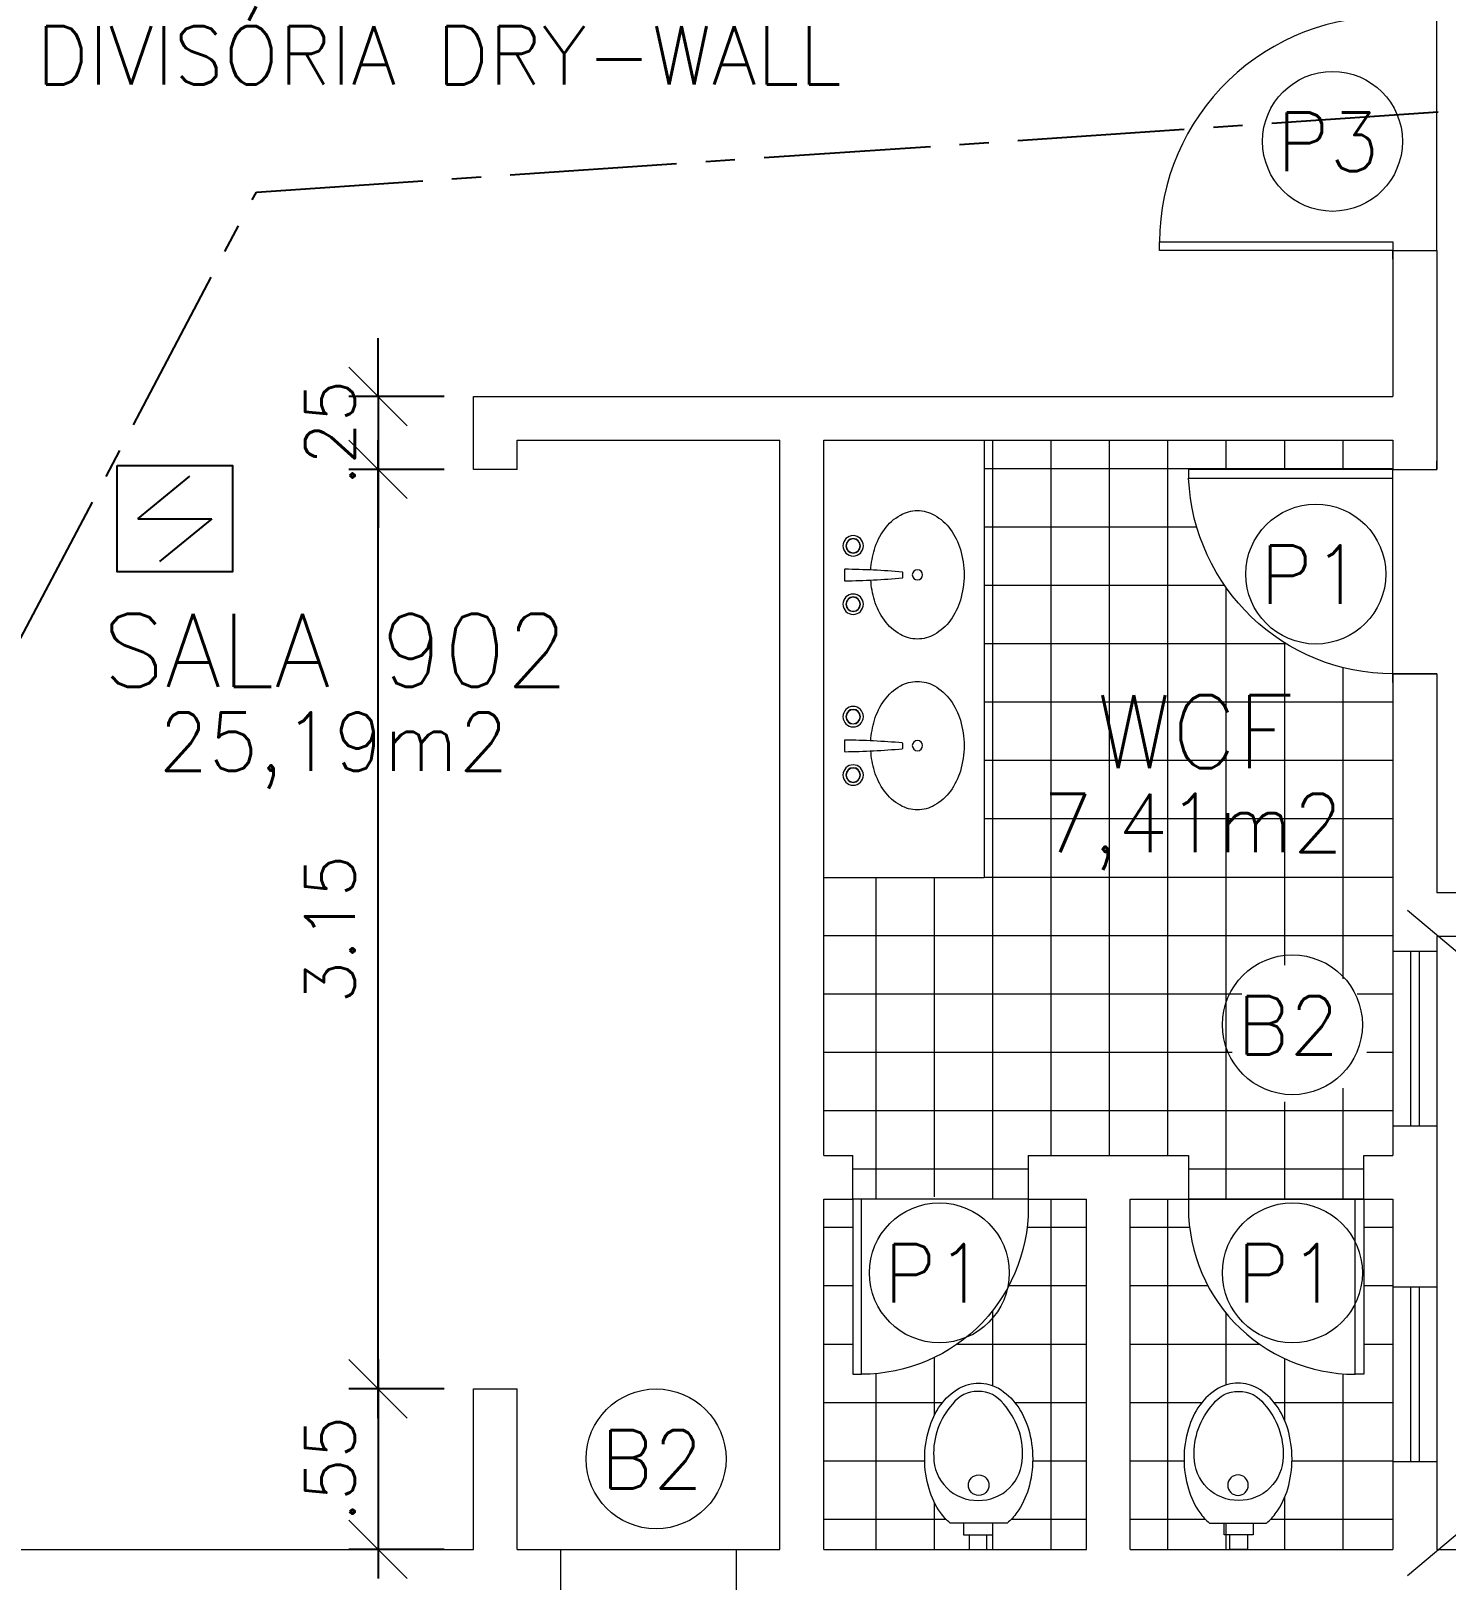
# Model space of a CAD drawing. Header units: millimetres. Extents: x 521 to 1055, y 261 to 520.
# Drawn here: x 702.81 to 707.66, y 374.39 to 379.7 of the extents above; entities that cross this region are included whole.
import ezdxf
from ezdxf.enums import TextEntityAlignment as Align

# ---------------------------------------------------------------- set-up
doc = ezdxf.new("R2010")
doc.units = ezdxf.units.MM
for name, pattern in [('CENTER2', [28.575000000000003, 19.05, -3.175, 3.175, -3.175]), ('CONTINU', [0]), ('DASHDOT', [1, 0.5, -0.25, 0, -0.25])]:
    doc.linetypes.add(name, pattern=pattern)
doc.layers.add('0.1', color=8, linetype='Continuous', lineweight=13)
doc.layers.add('ppci', color=8, linetype='Continuous')
doc.styles.add('ROMANS', font='romans')
doc.styles.get("Standard").update_dxf_attribs({"font": 'romans.shx'})
doc.dimstyles.new('Fares Eng - 50', dxfattribs={"dimscale": 2, "dimtxt": 0.085, "dimasz": 0.1, "dimexe": 0.05, "dimexo": 0.05, "dimgap": 0.04, "dimtad": 1, "dimzin": 4, "dimdsep": 46, "dimtxsty": 'ROMANS', "dimblk1": 'OBLIQUE', "dimblk2": 'OBLIQUE', "dimsah": 1, "dimcen": 0.05, "dimdle": 0.05, "dimclrd": 8, "dimclre": 8, "dimclrt": 8, "dimaunit": 1, "dimadec": 0, "dimazin": 0, "dimtfac": 1, "dimtix": 1, "dimtmove": 2, "dimatfit": 0, "dimldrblk": 'OPEN90', "dimfxl": 1, "dimtolj": 1, "dimtzin": 0, "dimarcsym": 0})
pattern_1 = [(0, (-167.2946406652305, 0), (0, 0.2), []), (90, (-167.2946406652305, 0), (-0.2, 1.224606353822377e-17), [])]

# ---------------------------------------------------------------- blocks, each defined once
blk = doc.blocks.new('Cuba')
blk.add_lwpolyline([(0.0007964035890972809, 0.05000000000001137), (-0.007366352336667308, 0.0499999999999925, -0.3896877516864198), (-0.009359223717736526, 0.05183128823838757, -0.01723366479288366), (-0.01917277886242666, 0.247968944425077, -0.4187690770508936), (-0.01717301998914593, 0.25), (0.0007964035890972809, 0.25), (0.01876582716733935, 0.25, -0.4187690770508931), (0.02076558604062009, 0.247968944425077, -0.01723366479288366), (0.01095203089593292, 0.05183128823840271, -0.3896877516864196), (0.008959159514862449, 0.0499999999999925)], format="xyb", close=True)
blk.add_lwpolyline([(-0.01642655458466891, 0.1595521582631534, 0.05959206038068896), (-0.08696014067280601, 0.1471861917011097, 0.08424761497446774), (-0.1555634918610417, 0.1131370849898587, 0.1064685849763624), (-0.2045356555467384, 0.05839934548953352, 0.1301586401875859), (-0.2200000000000006, 0, 0.1301586401875893), (-0.2045356555467384, -0.05839934548953352, 0.1064685849763587), (-0.1555634918610417, -0.1131370849898303, 0.08424761497446792), (-0.08696014067280829, -0.1471861917010813, 0.07328068524213961), (0, -0.1599999999999966, 0.0732806852421363), (0.08696014067280601, -0.1471861917010813, 0.0842476149744677), (0.15556349186104, -0.1131370849898303, 0.1064685849763671), (0.2045356555467367, -0.05839934548950509, 0.1301586401875963), (0.2199999999999989, 0, 0.1301586401875876), (0.2045356555467367, 0.05839934548953352, 0.1064685849763547), (0.15556349186104, 0.1131370849898587, 0.08424761497446004), (0.08696014067280829, 0.1471861917011097, 0.05826802056709933), (0.01801512440569979, 0.1594612693903912, 0.07328068524213464)], format="xyb")
for centre, radius in [((-0.09920359641090386, 0.2199999999999989), 0.035), ((0.1007964035890973, 0.2199999999999989), 0.035), ((0, 0), 0.0175)]:
    blk.add_circle(centre, radius)
at = {"color": 8}
for centre, radius in [((-0.09920359641090386, 0.2199999999999989), 0.025), ((-0.09920359641090386, 0.2199999999999989), 0.024), ((0.1007964035890973, 0.2199999999999989), 0.025), ((0.1007964035890973, 0.2199999999999989), 0.024)]:
    blk.add_circle(centre, radius, dxfattribs=at)
blk = doc.blocks.new('P60')
at = {"color": 252}
blk.add_lwpolyline([(-0.6000000000000227, 0.05960000000008298), (0, 0.05960000000008298), (0, 0.03000000000000114), (-0.6000000000000227, 0.03000000000000114)], close=True, dxfattribs=at)
at = {"color": 8}
blk.add_arc((-0.02886986666674457, 0.05960000000008306), 0.5711301333332781, 87.10253993610587, 180, dxfattribs=at)
blk = doc.blocks.new('Vaso')
for points in [[(0.02999999999997272, -0.04999999999995453), (0.02999999999997272, 0), (-0.02999999999997272, 0), (-0.02999999999997272, -0.04999999999995453)], [(0.04999999999995453, -0.09000000000014552), (0.04999999999995453, -0.04999999999995453), (-0.04999999999995453, -0.04999999999995453), (-0.04999999999995453, -0.09000000000014552)]]:
    blk.add_lwpolyline(points)
for points in [[(0.1828955200001019, -0.3100000000001728, -0.071776), (0.1680402599999979, -0.4129498500001318, -0.083144), (0.128710270000056, -0.4938477600001079, -0.106699), (0.06516211000007388, -0.5518467399999736, -0.132564), (-0.002104480000070907, -0.5700000000001637, -0.132564), (-0.06937106999998832, -0.5518467399999736, -0.106699), (-0.1329192299999704, -0.4938477600001079, -0.083144), (-0.1722492199999124, -0.4129498500001318, -0.071776), (-0.1871044800000163, -0.3100000000001728, -0.071776), (-0.1722492199999124, -0.2070501499999864, -0.083144), (-0.1329192299999704, -0.1261522400000104, -0.060171), (-0.09999999999990905, -0.09000000000014552), (0.09579103999999461, -0.09000000000014552, -0.060171), (0.128710270000056, -0.1261522400000104, -0.083144), (0.1680402599999979, -0.2070501499999864, -0.071776)], [(-0.08763701527800549, -0.4972033683313839, 0.2473999053505774), (0, -0.5413053001348089, 0.2473999053505774), (0.08763701527800549, -0.4972033683313839, 0.1978584598758542), (0.1521044799999345, -0.3175259839795217, 0.4183289460701766), (0, -0.1675407474929216, 0.4183289460701766), (-0.1521044799999345, -0.3175259839795217, 0.1978584598758542)]]:
    blk.add_lwpolyline(points, format="xyb", close=True)
blk.add_circle((-0.002104480000070907, -0.2200259839794398), 0.03525)
blk = doc.blocks.new('P70')
for points in [[(0, 0.760000000000025), (0, 0.7300000000000239), (0.1499999999999986, 0.7300000000000239), (0.1499999999999986, 0.760000000000025)], [(0, 0), (0, 0.03000000000000114), (0.1499999999999986, 0.03000000000000114), (0.1499999999999986, 0)]]:
    blk.add_lwpolyline(points)
blk.add_lwpolyline([(-0.7000000000000227, 0.06000000000008299), (0, 0.06000000000008299), (0, 0.03000000000000114), (-0.7000000000000227, 0.03000000000000114)], close=True)
at = {"color": 8}
blk.add_arc((3.861494457524373e-15, 0.02932835820894858), 0.7006716417910752, 90, 177.4910967546297, dxfattribs=at)
blk = doc.blocks.new('P80')
for points in [[(0, 0.8600000000001068), (0, 0.8300000000001057), (0.1499999999999986, 0.8300000000001057), (0.1499999999999986, 0.8600000000001068)], [(0, 0), (0, 0.03000000000000114), (0.1499999999999986, 0.03000000000000114), (0.1499999999999986, 0)]]:
    blk.add_lwpolyline(points)
blk.add_lwpolyline([(-0.8000000000000227, 0.06000000000008299), (0, 0.06000000000008299), (0, 0.03000000000000114), (-0.8000000000000227, 0.03000000000000114)], close=True)
at = {"color": 8}
blk.add_arc((-0.02513934576528032, 0.05553438521076377), 0.7748735220644332, 88.14081760279143, 179.6698012135025, dxfattribs=at)
blk = doc.blocks.new('ÁREA')
for p in [(4.97462945148186e-05, 0.003761569252461072), (0, 0)]:
    blk.add_attdef('COMPARTIMENTO', text='', height=0.0025).set_placement(p, align=Align.CENTER)
at = {"color": 1}
for p in [(-4.97462945148186e-05, -0.003761569252461072), (-9.94925890296372e-05, -0.007523138504922144)]:
    blk.add_attdef('ÁREA', text='', height=0.002, dxfattribs=at).set_placement(p, align=Align.CENTER)
blk = doc.blocks.new('_OBLIQUE')
at = {"color": 0, "linetype": 'ByBlock'}
blk.add_line((-0.5, -0.5), (0.5, 0.5), dxfattribs=at)
blk = doc.blocks.new('*D614')
at = {"layer": '0.1', "color": 8, "linetype": 'CONTINU', "lineweight": -2, "transparency": 16777216}
for p, q in [((703.99977647782, 375.1464883394475), (703.99977647782, 374.3964883394476)), ((704.2263739477108, 375.0464883394475), (703.89977647782, 375.0464883394475)), ((704.226373947711, 374.4964883394476), (703.89977647782, 374.4964883394476))]:
    blk.add_line(p, q, dxfattribs=at)
at = {"layer": 'DEFPOINTS', "color": 0, "linetype": 'CONTINU', "lineweight": -2, "transparency": 16777216}
for p in [(704.3263739477109, 375.0464883394475), (703.99977647782, 374.4964883394476), (704.326373947711, 374.4964883394476)]:
    blk.add_point(p, dxfattribs=at)
at = {"layer": '0.1', "color": 8, "linetype": 'CONTINU', "lineweight": -2, "transparency": 16777216, "xscale": 0.2, "yscale": 0.2, "zscale": 0.2}
for p, rotation in [((703.99977647782, 375.0464883394475), 90), ((703.99977647782, 374.4964883394476), 270)]:
    blk.add_blockref('_OBLIQUE', p, dxfattribs=dict(at, rotation=rotation))
at = {"layer": '0.1', "color": 8, "linetype": 'CONTINU', "transparency": 16777216, "insert": (703.8347764778199, 374.7714883394477), "char_height": 0.17, "attachment_point": 5, "rotation": 90, "style": 'ROMANS'}
blk.add_mtext('\\A1;.55', dxfattribs=at)
blk = doc.blocks.new('_Open90')
at = {"color": 0, "linetype": 'ByBlock', "lineweight": -2}
for p, q in [((-0.5, 0.5), (0, 0)), ((0, 0), (-1, 0)), ((0, 0), (-0.5, -0.5))]:
    blk.add_line(p, q, dxfattribs=at)
blk = doc.blocks.new('*D617')
at = {"layer": '0.1', "color": 8, "linetype": 'CONTINU', "lineweight": -2, "transparency": 16777216}
for p, q in [((708.3949102507443, 374.3964883394474), (708.3949102507443, 376.6964883394476)), ((707.726373947711, 376.5964883394476), (708.4949102507443, 376.5964883394476)), ((707.7263739477111, 374.4964883394474), (708.4949102507443, 374.4964883394474))]:
    blk.add_line(p, q, dxfattribs=at)
at = {"layer": 'DEFPOINTS', "color": 0, "linetype": 'CONTINU', "lineweight": -2, "transparency": 16777216}
for p in [(707.6263739477109, 376.5964883394476), (708.3949102507443, 376.5964883394476), (707.626373947711, 374.4964883394474)]:
    blk.add_point(p, dxfattribs=at)
at = {"layer": '0.1', "color": 8, "linetype": 'CONTINU', "lineweight": -2, "transparency": 16777216, "xscale": 0.2, "yscale": 0.2, "zscale": 0.2}
for p, rotation in [((708.3949102507443, 376.5964883394476), 90), ((708.3949102507443, 374.4964883394474), 270)]:
    blk.add_blockref('_OBLIQUE', p, dxfattribs=dict(at, rotation=rotation))
at = {"layer": '0.1', "color": 8, "linetype": 'CONTINU', "transparency": 16777216, "insert": (708.2299102507442, 375.5464883394476), "char_height": 0.17, "attachment_point": 5, "rotation": 90, "style": 'ROMANS'}
blk.add_mtext('\\A1;2.10', dxfattribs=at)
blk = doc.blocks.new('*D3174')
at = {"layer": '0.1', "color": 8, "linetype": 'CONTINU', "lineweight": -2, "transparency": 16777216}
for p, q in [((703.99977647782, 374.9464883394475), (703.99977647782, 378.2964883394475)), ((704.226373947712, 378.1964883394475), (703.89977647782, 378.1964883394475)), ((704.2263739477108, 375.0464883394475), (703.89977647782, 375.0464883394475))]:
    blk.add_line(p, q, dxfattribs=at)
at = {"layer": 'DEFPOINTS', "color": 0, "linetype": 'CONTINU', "lineweight": -2, "transparency": 16777216}
for p in [(703.99977647782, 378.1964883394475), (704.326373947712, 378.1964883394475), (704.3263739477109, 375.0464883394475)]:
    blk.add_point(p, dxfattribs=at)
at = {"layer": '0.1', "color": 8, "linetype": 'CONTINU', "lineweight": -2, "transparency": 16777216, "xscale": 0.2, "yscale": 0.2, "zscale": 0.2}
for p, rotation in [((703.99977647782, 378.1964883394475), 90), ((703.99977647782, 375.0464883394475), 270)]:
    blk.add_blockref('_OBLIQUE', p, dxfattribs=dict(at, rotation=rotation))
at = {"layer": '0.1', "color": 8, "linetype": 'CONTINU', "lineweight": -2, "transparency": 16777216, "insert": (703.8347764778199, 376.6214883394476), "char_height": 0.17, "attachment_point": 5, "rotation": 90, "style": 'ROMANS'}
blk.add_mtext('\\A1;3.15', dxfattribs=at)
blk = doc.blocks.new('*D3175')
at = {"layer": '0.1', "color": 8, "linetype": 'CONTINU', "lineweight": -2, "transparency": 16777216}
for p, q in [((703.99977647782, 378.4464883394476), (703.99977647782, 378.6464883394476)), ((704.226373947711, 378.4464883394476), (703.89977647782, 378.4464883394476)), ((703.99977647782, 378.4464883394476), (703.99977647782, 378.1964883394475)), ((704.226373947711, 378.1964883394475), (703.89977647782, 378.1964883394475)), ((703.99977647782, 378.1964883394475), (703.99977647782, 377.9964883394475))]:
    blk.add_line(p, q, dxfattribs=at)
at = {"layer": 'DEFPOINTS', "color": 0, "linetype": 'CONTINU', "lineweight": -2, "transparency": 16777216}
for p in [(704.326373947711, 378.4464883394476), (703.99977647782, 378.1964883394475), (704.326373947711, 378.1964883394475)]:
    blk.add_point(p, dxfattribs=at)
at = {"layer": '0.1', "color": 8, "linetype": 'CONTINU', "lineweight": -2, "transparency": 16777216, "xscale": 0.2, "yscale": 0.2, "zscale": 0.2}
for p, rotation in [((703.99977647782, 378.4464883394476), 270), ((703.99977647782, 378.1964883394475), 90)]:
    blk.add_blockref('_OBLIQUE', p, dxfattribs=dict(at, rotation=rotation))
at = {"layer": '0.1', "color": 8, "linetype": 'CONTINU', "lineweight": -2, "transparency": 16777216, "insert": (703.8347764778199, 378.3214883394477), "char_height": 0.17, "attachment_point": 5, "rotation": 90, "style": 'ROMANS'}
blk.add_mtext('\\A1;.25', dxfattribs=at)

msp = doc.modelspace()

# ---------------------------------------------------------------- hatches: boundary and pattern name
at = {"layer": '0.1', "linetype": 'CONTINU'}
h = msp.add_hatch(dxfattribs=at)
h.set_pattern_fill('_USER', color=8, scale=0.2, style=0, double=1, pattern_type=0)
h.set_pattern_definition(pattern_1)
h.paths.add_polyline_path([(706.5763739477107, 376.6464883394477), (706.4263739477109, 376.6464883394474), (706.4263739477109, 378.2964883394476), (706.0763739477103, 378.2964883394476), (706.0763739477109, 376.7985128161781), (705.5263739477107, 376.7985128161782), (705.5263739477109, 375.8464883394475), (705.6263739477108, 375.8464883394477), (705.6263739477109, 375.6964883394475), (705.8476600626176, 375.6964883394475, -0.1342761816323611), (705.9740942780841, 375.6964883394475), (706.2263739477112, 375.6964883394475), (706.2263739477112, 375.8464883394475), (706.776373947711, 375.8464883394475), (706.7763739477107, 375.6964883394475), (707.0828031828713, 375.6964883394476, -0.05348389217276146), (707.1339252867165, 375.6964883394476), (707.3763739477107, 375.6964883394475), (707.3763739477107, 375.8464883394475), (707.4763739477108, 375.8464883394475), (707.476373947711, 375.9464883394477), (707.4763739477095, 376.5464883394476), (707.4763739477108, 377.4964883394476, -0.4014455578226679), (706.7763739477109, 378.16648833945), (706.776373947711, 378.1964883394477), (707.476373947711, 378.1964883394475), (707.476373947711, 378.2264883394476), (707.476373947711, 378.2964883394475), (706.5763739477109, 378.2964883394476)])
h.paths.add_polyline_path([(707.395862213982, 376.2642250551733, -1), (706.9165745452416, 376.2642250551733, -1)], flags=16)
h.paths.add_polyline_path([(706.4263739477108, 376.6464883394475), (706.5763739477107, 376.6464883394476), (706.5763739477107, 378.2964883394475), (706.426373947711, 378.2964883394476)], flags=16)
h.paths.add_polyline_path([(706.3776883240913, 377.1109739545981), (707.216974038377, 377.1109739545981), (707.216974038377, 377.4859739545981), (706.3776883240913, 377.4859739545981)], flags=8)
h.paths.add_polyline_path([(706.1883173895842, 376.7879000468559), (707.3930792943462, 376.7879000468559), (707.3930792943462, 377.1450429039987), (706.1883173895842, 377.1450429039987)], flags=24)
h.paths.add_polyline_path([(706.3776883240913, 377.1109739545981), (707.216974038377, 377.1109739545981), (707.216974038377, 377.4859739545981), (706.3776883240913, 377.4859739545981)], flags=24)
h.paths.add_polyline_path([(706.1883173895842, 376.7879000468559), (707.3930792943462, 376.7879000468559), (707.3930792943462, 377.1450429039987), (706.1883173895842, 377.1450429039987)], flags=8)
h.paths.add_polyline_path([(706.9346577911876, 376.1127127153049), (707.3298958864257, 376.1127127153049), (707.3298958864257, 376.4127127153049), (706.9346577911876, 376.4127127153049)], flags=24)
h = msp.add_hatch(dxfattribs=at)
h.set_pattern_fill('_USER', color=8, scale=0.2, style=0, double=1, pattern_type=0)
h.set_pattern_definition(pattern_1)
h.paths.add_polyline_path([(706.4263739477108, 375.6964883394476), (706.2263739477113, 375.6964883394476, -0.4291040067103731), (705.6559739477113, 375.0964883394475), (705.6263739477114, 375.0964883394475), (705.6263739477113, 375.6964883394476), (705.5963739477113, 375.6964883394476), (705.5263739477108, 375.6964883394475), (705.5263739477109, 374.4964883394475), (706.025125866552, 374.4964883394475), (706.025125866552, 374.5464883394475), (706.0051258665519, 374.5464883394475), (706.005125866552, 374.5864883394477), (705.9593348265518, 374.5864883394477, -0.06017304747549186), (705.9264146319841, 374.6226419350665), (705.9264146025602, 374.6226419764197), (705.9264146391056, 374.6226419250578, 1.557330815323099e-06), (705.92641562265, 374.622640542769, 0.06017094460198466), (705.9593348265519, 374.5864883394477), (706.1551258665519, 374.5864883394477, 0.06017100981517427), (706.1880451011758, 374.6226405859462, 0.08314397838671177), (706.2273750821961, 374.7035384746689), (706.2273750970124, 374.7035385249401, -0.0831424269536673), (706.1880461046526, 374.6226419962491), (706.1880460872414, 374.6226419717789, 0.08314236696016576), (706.2273750701729, 374.7035384338749, 0.07177604392442175), (706.2422303465519, 374.806488345166, 0.07177601797375067), (706.2273750775715, 374.9094382199173, 0.08314403573947214), (706.1880450557188, 374.9903361568342, 0.1066991575286601), (706.1244967659065, 375.0483351787864), (706.1244968385989, 375.0483351364695, -0.1066990532164568), (706.1880450557195, 374.990336156834, -0.08314704680946702), (706.2273759985021, 374.9094350951878, -0.07177377002933234), (706.2422303465519, 374.8064883452214, -0.0717737761307092), (706.2273759992669, 374.7035415863024, -0.08314542250176067), (706.1880460760887, 374.6226419561045, -0.06017307925051337), (706.1551258665518, 374.5864883394477), (706.1051258665518, 374.5864883394477), (706.1051258665517, 374.5464883394475), (706.0851258665517, 374.5464883394474), (706.085125866552, 374.4964883394475), (706.426373947711, 374.4964883394475)])
edge = h.paths.add_edge_path(flags=17)
edge.add_arc((706.2363909846684, 374.8064880890473), 0.3641606381167727, 163.5782748653673, 179.999960602859, ccw=False)
edge.add_arc((706.148315443383, 374.8324460039589), 0.2723395385858779, 144.5667168692639, 163.5781902089613, ccw=False)
edge.add_arc((706.0925364847913, 374.872134854788), 0.2038815434230515, 120.2052823623753, 144.56672184459, ccw=False)
edge.add_arc((706.0572303322232, 374.9327841714046), 0.1337041680431426, 89.99999385975178, 120.2053114872979, ccw=False)
edge.add_arc((706.0572303608806, 374.932784171405), 0.1337041680427554, 59.79468851265841, 90.00000614019962, ccw=False)
edge.add_arc((706.0219242083124, 374.872134854788), 0.2038815434230601, 35.433278155409994, 59.79471763762467, ccw=False)
edge.add_arc((705.9661452497206, 374.8324460039589), 0.2723395385858707, 16.42180979103881, 35.43328313073607, ccw=False)
edge.add_arc((705.8780697084352, 374.8064880890473), 0.3641606381167788, 3.939714088119217e-05, 16.42172513463271, ccw=False)
edge.add_arc((705.8780697084344, 374.8064885898481), 0.3641606381175685, 343.57827486538554, 359.9999606028769, ccw=False)
edge.add_arc((705.9661452497206, 374.7805306749364), 0.2723395385858779, 324.5667168692639, 343.5781902089613, ccw=False)
edge.add_arc((706.0219230651271, 374.7408429171219), 0.2038831085606229, 310.79308703992695, 324.56665782429025, ccw=False)
edge.add_line((706.1551258665518, 374.5864883394477), (705.9593348265519, 374.5864883394477))
edge.add_arc((706.0925376279765, 374.7408429171219), 0.2038831085606259, 215.4333421757097, 229.206912960073, ccw=False)
edge.add_arc((706.148315443383, 374.7805306749364), 0.2723395385858707, 196.4218097910387, 215.4332831307361, ccw=False)
edge.add_arc((706.2363909846692, 374.8064885898481), 0.3641606381175744, 180.0000393971231, 196.4217251346145, ccw=False)
edge = h.paths.add_edge_path(flags=16)
edge.add_arc((706.0572303465519, 374.716514323427), 0.03525, 0, 360)
h = msp.add_hatch(dxfattribs=at)
h.set_pattern_fill('_USER', color=8, scale=0.2, style=0, double=1, pattern_type=0)
h.set_pattern_definition(pattern_1)
h.paths.add_polyline_path([(707.4763739477102, 375.3964883394477), (707.4763739477108, 375.6964883394476), (707.3763739477105, 375.6964883394476), (707.3763739477104, 375.0964883394475), (707.3467739477103, 375.0964883394475, -0.4291040067103419), (706.7763739477103, 375.6964883394476), (706.5763739477107, 375.6964883394476), (706.576373947711, 374.4964883394475), (706.9176220288697, 374.4964883394475), (706.9176220288698, 374.5464883394475), (706.9776220288699, 374.5464883394476), (706.9776220288697, 374.4964883394475), (707.4763739477106, 374.4964883394475), (707.4763739477108, 374.7964883394476)])
h.paths.add_polyline_path([(707.1156632001738, 374.9094350973807, 3.053353364437232e-06), (707.1156622598548, 374.9094382878941, -2.268745521185658e-06), (707.1156631941117, 374.9094351179501, 3.014827957076245e-06), (707.115662265657, 374.9094382682075, -2.298257182004493e-06), (707.1156632120661, 374.909435057029)], flags=0)
h.paths.add_polyline_path([(706.9807675488697, 374.716514323427, -1), (706.9102675488697, 374.716514323427, -1)], flags=0)
edge = h.paths.add_edge_path(flags=16)
edge.add_arc((706.7663569107532, 374.8064880890473), 0.3641606381167727, 3.939714095343596e-05, 16.42172513463274)
edge.add_arc((706.8544324520386, 374.8324460039589), 0.2723395385858779, 16.4218097910387, 35.43328313073609)
edge.add_arc((706.9102114106304, 374.872134854788), 0.2038815434230515, 35.43327815540997, 59.79471763762466)
edge.add_arc((706.9455175631985, 374.9327841714046), 0.1337041680431426, 59.79468851270207, 90.00000614024825)
edge.add_arc((706.9455175345411, 374.932784171405), 0.1337041680427554, 89.99999385980047, 120.2053114873416)
edge.add_arc((706.9808236871093, 374.872134854788), 0.2038815434230601, 120.2052823623753, 144.56672184459)
edge.add_arc((707.036602645701, 374.8324460039589), 0.2723395385858707, 144.5667168692639, 163.5781902089613)
edge.add_arc((707.1246781869864, 374.8064880890473), 0.3641606381167788, 163.5782748653673, 179.999960602859)
edge.add_arc((707.1246781869872, 374.8064885898481), 0.3641606381175685, 180.0000393971231, 196.4217251346145)
edge.add_arc((707.036602645701, 374.7805306749364), 0.2723395385858779, 196.4218097910387, 215.4332831307361)
edge.add_arc((706.9808248302945, 374.7408429171219), 0.2038831085606229, 215.4333421757097, 229.206912960073)
edge.add_line((706.8476220288699, 374.5864883394477), (707.0434130688698, 374.5864883394477))
edge.add_arc((706.9102102674451, 374.7408429171219), 0.2038831085606259, 310.7930870399269, 324.5666578242902)
edge.add_arc((706.8544324520386, 374.7805306749364), 0.2723395385858707, 324.5667168692639, 343.5781902089612)
edge.add_arc((706.7663569107524, 374.8064885898481), 0.3641606381175744, 343.5782748653855, 359.9999606028769)

# ---------------------------------------------------------------- linework, layer by layer
at = {"layer": '0.1', "color": 8, "linetype": 'CONTINU'}
for p, q in [((707.6263739477108, 378.9464883394476), (707.626373947711, 379.7464883394476)), ((707.4763739477111, 377.4964883394476), (707.4763739477112, 378.1964883394476)), ((707.4763739477095, 376.5464883394476), (707.476373947709, 375.9464883394478)), ((707.5363739477093, 376.5464883394476), (707.5363739477091, 375.9464883394478)), ((707.5663739477106, 376.5464883394475), (707.5663739477106, 375.9464883394477)), ((707.6263739477104, 376.5464883394475), (707.6263739477107, 375.9464883394477)), ((706.2263739477111, 375.6964883394476), (705.6263739477109, 375.6964883394476)), ((706.2263739477113, 375.6964883394475), (705.6263739477113, 375.6964883394476)), ((707.3763739477107, 375.6964883394475), (706.7763739477107, 375.6964883394475)), ((706.7763739477103, 375.6964883394475), (707.3763739477104, 375.6964883394476)), ((707.4763739477102, 375.3964883394477), (707.4763739477097, 374.7964883394478)), ((707.53637394771, 375.3964883394477), (707.5363739477098, 374.7964883394478)), ((707.5663739477113, 375.3964883394476), (707.5663739477113, 374.7964883394477)), ((707.626373947711, 375.3964883394476), (707.6263739477114, 374.7964883394477)), ((704.6263739477109, 374.4964883394474), (705.2263739477108, 374.4964883394474))]:
    msp.add_line(p, q, dxfattribs=at)
at = {"layer": '0.1', "color": 7}
for p, q in [((707.4763739477108, 378.9464883394475), (707.6263739477108, 378.9464883394476)), ((707.476373947711, 378.9464883394475), (707.4763739477111, 378.4464883394476)), ((707.6263739477108, 378.9464883394475), (707.6263739477109, 378.1964883394476)), ((704.326373947711, 378.4464883394476), (707.476373947711, 378.4464883394476)), ((704.326373947711, 378.1964883394475), (704.326373947711, 378.4464883394476)), ((704.4763739477108, 378.2964883394475), (705.3763739477108, 378.2964883394476)), ((704.4763739477107, 378.1964883394474), (704.4763739477108, 378.2964883394475)), ((705.3763739477109, 374.4964883394476), (705.3763739477108, 378.2964883394476)), ((705.5263739477105, 378.2964883394476), (707.476373947711, 378.2964883394475)), ((705.5263739477107, 375.8464883394476), (705.5263739477102, 378.2964883394475)), ((707.4763739477111, 378.2964883394476), (707.4763739477108, 378.1964883394476)), ((704.4763739477107, 378.1964883394475), (704.326373947711, 378.1964883394475)), ((707.4763739477111, 378.1964883394476), (707.6263739477109, 378.1964883394476)), ((707.6263739477109, 377.4964883394475), (707.4763739477111, 377.4964883394476)), ((707.4763739477108, 377.4964883394476), (707.476373947711, 376.5464883394476)), ((707.6263739477109, 377.4964883394475), (707.6263739477108, 376.7464883394476)), ((707.8263739477111, 376.7464883394476), (707.6263739477109, 376.7464883394476)), ((707.8263739477111, 376.5964883394476), (707.6263739477109, 376.5964883394476)), ((707.6263739477108, 376.5964883394476), (707.6263739477108, 376.5464883394476)), ((707.4763739477108, 376.5464883394476), (707.6263739477109, 376.5464883394476)), ((707.6263739477107, 375.9464883394477), (707.4763739477108, 375.9464883394476)), ((707.476373947711, 375.9464883394477), (707.476373947711, 375.8464883394476)), ((707.6263739477107, 375.9464883394477), (707.626373947711, 375.3964883394476)), ((705.5263739477107, 375.8464883394475), (705.6263739477109, 375.8464883394476)), ((705.6263739477108, 375.6964883394476), (705.6263739477109, 375.8464883394476)), ((706.2263739477111, 375.8464883394475), (706.2263739477111, 375.6964883394476)), ((706.2263739477108, 375.8464883394475), (706.7763739477108, 375.8464883394475)), ((706.7763739477108, 375.8464883394475), (706.7763739477107, 375.6964883394475)), ((707.3763739477107, 375.6964883394475), (707.3763739477107, 375.8464883394475)), ((707.3763739477108, 375.8464883394475), (707.4763739477108, 375.8464883394475)), ((705.5263739477109, 374.4964883394476), (705.5263739477108, 375.6964883394475)), ((705.5263739477108, 375.6964883394475), (705.6263739477109, 375.6964883394476)), ((706.2263739477108, 375.6964883394476), (706.4263739477109, 375.6964883394476)), ((706.4263739477109, 374.4964883394476), (706.4263739477109, 375.6964883394476)), ((706.5763739477109, 374.4964883394476), (706.5763739477109, 375.6964883394476)), ((706.5763739477109, 375.6964883394476), (706.7763739477107, 375.6964883394476)), ((707.3763739477108, 375.6964883394476), (707.4763739477108, 375.6964883394476)), ((707.476373947711, 375.6964883394476), (707.4763739477108, 375.3964883394476)), ((707.4763739477111, 375.3964883394476), (707.6263739477109, 375.3964883394476)), ((704.326373947711, 374.4964883394476), (704.3263739477109, 375.0464883394475)), ((704.326373947711, 375.0464883394475), (704.4763739477108, 375.0464883394475)), ((704.476373947711, 374.4964883394476), (704.4763739477108, 375.0464883394476)), ((707.6263739477107, 374.7964883394476), (707.476373947711, 374.7964883394476)), ((707.4763739477108, 374.7964883394476), (707.4763739477107, 374.4964883394475)), ((707.6263739477109, 374.7964883394476), (707.6263739477109, 374.4964883394475)), ((701.1263739477109, 374.4964883394475), (704.326373947711, 374.4964883394475)), ((704.4763739477108, 374.4964883394475), (704.6263739477109, 374.4964883394474)), ((704.6263739477109, 374.2464883394475), (704.6263739477109, 374.4964883394474)), ((705.2263739477108, 374.4964883394474), (705.2263739477108, 374.2464883394475)), ((705.226373947711, 374.4964883394474), (705.3763739477109, 374.4964883394475)), ((705.526373947711, 374.4964883394475), (706.4263739477109, 374.4964883394475)), ((706.5763739477107, 374.4964883394475), (707.4763739477106, 374.4964883394474)), ((707.626373947711, 374.4964883394474), (710.1263739477109, 374.4964883394474))]:
    msp.add_line(p, q, dxfattribs=at)
at = {"layer": '0.1', "color": 8}
for p, q in [((706.0763739477104, 378.2964883394475), (706.0763739477107, 376.7985128161781)), ((705.5263739477108, 376.7985128161781), (706.0763739477105, 376.7985128161781))]:
    msp.add_line(p, q, dxfattribs=at)
at = {"layer": '0.1', "color": 8, "linetype": 'DASHDOT', "ltscale": 0.5}
for p, q in [((707.5263739477109, 376.6864883394476), (710.226373947711, 374.4064883394477)), ((707.5263739477109, 374.4064883394475), (710.2263739477108, 376.6864883394476))]:
    msp.add_line(p, q, dxfattribs=at)
at = {"layer": '0.1', "color": 8}
for centre in [(707.2691936674719, 379.3204680846599), (707.2119883740124, 377.8378850884903), (707.131826901573, 376.2937722278139), (705.9223777107859, 375.44395460892), (707.131826901573, 375.44395460892), (704.9521605965481, 374.806592257505)]:
    msp.add_circle(centre, 0.2396438343701963, dxfattribs=at)
at = {"layer": 'ppci', "color": 10, "linetype": 'Continuous'}
for p, q in [((703.1769512142293, 378.0275043097812), (703.3555808332654, 378.1738176195439)), ((703.1769512142293, 378.0275043097812), (703.4302604523017, 378.0275043097812)), ((703.4302604523017, 378.0275043097812), (703.2516308332656, 377.8811910000185))]:
    msp.add_line(p, q, dxfattribs=at)
at = {"layer": 'ppci', "color": 10, "linetype": 'CENTER2', "lineweight": -2, "ltscale": 0.03}
msp.add_lwpolyline([(701.126373947712, 374.4964883394485), (703.5828884514686, 379.1469789867381), (708.1335690506278, 379.4555830899858), (709.4023139480571, 400.5214731334636), (718.0673933336795, 402.382447342752), (718.5847574749007, 404.439774211178), (721.1670618640933, 404.6698839544318), (721.3375435659086, 405.0964883394477)], dxfattribs=at)
at = {"layer": 'ppci', "color": 10, "linetype": 'Continuous'}
msp.add_lwpolyline([(703.1057079910223, 378.2097126062853), (703.5015036755093, 378.2097126062853), (703.5015036755093, 377.8452960132771), (703.1057079910223, 377.8452960132771)], close=True, dxfattribs=at)

# ---------------------------------------------------------------- block references
at = {"layer": '0.1', "color": 7}
msp.add_blockref('P80', (707.4763739477112, 378.9164883394474), dxfattribs=at)
at = {"layer": '0.1', "color": 8, "xscale": -1}
for name, p, rotation in [('P70', (707.476373947711, 378.2264883394476), 180), ('Cuba', (705.847227404491, 377.8355807903234), 90), ('Cuba', (705.847227404491, 377.2502791606119), 90), ('P60', (705.5963739477113, 375.6964883394476), 270), ('Vaso', (706.9476220288698, 374.4964883394476), 180)]:
    msp.add_blockref(name, p, dxfattribs=dict(at, rotation=rotation))
at = {"layer": '0.1', "color": 8}
ref = msp.add_blockref('ÁREA', (703.8537616995301, 377.4519050391081), dxfattribs=dict(at, xscale=133.3333333333333, yscale=133.3333333333333, zscale=133.3333333333333))
ref.add_attrib('COMPARTIMENTO', 'SALA 902', dxfattribs={"layer": '0', "color": 3, "height": 0.25}).set_placement((703.8537616995301, 377.4519050391081), align=Align.CENTER)
ref.add_attrib('ÁREA', '25,19m2', dxfattribs={"layer": '0', "color": 1, "height": 0.2}).set_placement((703.847128860261, 377.1639501789849), align=Align.CENTER)
ref = msp.add_blockref('ÁREA', (706.7973311812342, 377.1734739545981), dxfattribs=dict(at, xscale=133.3333333333333, yscale=133.3333333333333, zscale=133.3333333333333))
ref.add_attrib('COMPARTIMENTO', 'WCF', dxfattribs={"layer": '0', "color": 3, "height": 0.25}).set_placement((706.7973311812342, 377.1734739545981), align=Align.CENTER)
ref.add_attrib('ÁREA', '7,41m2', dxfattribs={"layer": '0', "color": 1, "height": 0.2}).set_placement((706.7906983419651, 376.8855190944749), align=Align.CENTER)
for name, p, rotation in [('P60', (707.4063739477103, 375.6964883394476), 90), ('Vaso', (706.0551258665519, 374.4964883394476), 180)]:
    msp.add_blockref(name, p, dxfattribs=dict(at, rotation=rotation))

# ---------------------------------------------------------------- texts
for s, p in [('DIVISÓRIA DRY-WALL', (702.8282416001712, 379.5157281631966)), ('P3', (707.0785854600001, 379.2189557447916)), ('P1', (707.0213801665407, 377.736372748622)), ('B2', (706.9412186941013, 376.1922598879455)), ('P1', (705.7317695033141, 375.3424422690516)), ('P1', (706.9412186941013, 375.3424422690516)), ('B2', (704.7615523890763, 374.7050799176367))]:
    msp.add_text(s, height=0.2, dxfattribs=at).set_placement(p)

# ---------------------------------------------------------------- dimensions: what is measured, and where the dimension line sits
at = {"layer": '0.1', "color": 8, "linetype": 'CONTINU', "lineweight": -2}
for p1, p2, picture, middle in [((704.326373947711, 378.4464883394476), (704.326373947711, 378.1964883394475), '*D3175', (703.8347764778199, 378.3214883394477)), ((704.3263739477109, 375.0464883394475), (704.326373947712, 378.1964883394475), '*D3174', (703.8347764778199, 376.6214883394476))]:
    dim = msp.add_linear_dim(base=(703.99977647782, 378.1964883394475), p1=p1, p2=p2, angle=90, dimstyle='Fares Eng - 50', dxfattribs=at)
    dim.commit()
    dim.dimension.update_dxf_attribs({"geometry": picture, "text_midpoint": middle})
at = {"layer": '0.1', "color": 8, "linetype": 'CONTINU'}
for base, p1, p2, picture, middle in [((708.3949102507443, 376.5964883394476), (707.626373947711, 374.4964883394474), (707.6263739477109, 376.5964883394476), '*D617', (708.2299102507442, 375.5464883394476)), ((703.99977647782, 374.4964883394476), (704.3263739477109, 375.0464883394475), (704.326373947711, 374.4964883394476), '*D614', (703.8347764778199, 374.7714883394477))]:
    dim = msp.add_linear_dim(base=base, p1=p1, p2=p2, angle=90, dimstyle='Fares Eng - 50', dxfattribs=at)
    dim.commit()
    dim.dimension.update_dxf_attribs({"geometry": picture, "text_midpoint": middle})

doc.saveas('drawing.dxf')
